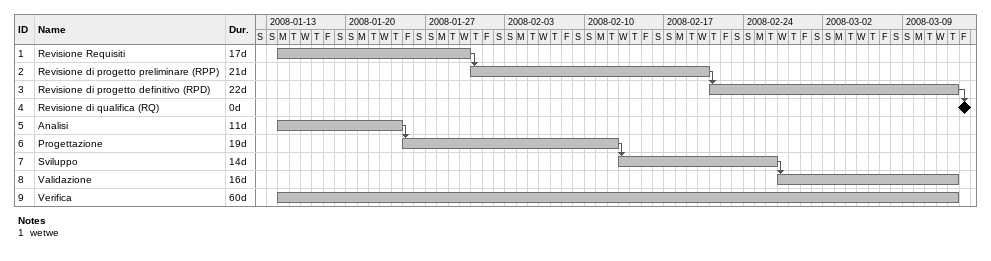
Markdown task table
| ID | Task | Duration | Start | Finish | Predecessors |
|---|---|---|---|---|---|
| 1 | Revisione Requisiti | 17d | 2008-01-14 | 2008-01-30 |  |
| 2 | Revisione di progetto preliminare (RPP) | 21d | 2008-01-31 | 2008-02-20 | 1 |
| 3 | Revisione di progetto definitivo (RPD) | 22d | 2008-02-21 | 2008-03-13 | 2 |
| 4 | Revisione di qualifica (RQ) | 0d | 2008-03-14 | 2008-03-14 | 3 |
| 5 | Analisi | 11d | 2008-01-14 | 2008-01-24 |  |
| 6 | Progettazione | 19d | 2008-01-25 | 2008-02-12 | 5 |
| 7 | Sviluppo | 14d | 2008-02-13 | 2008-02-26 | 6 |
| 8 | Validazione | 16d | 2008-02-27 | 2008-03-13 | 7 |
| 9 | Verifica | 60d | 2008-01-14 | 2008-03-13 |  |

Notes
- 1: wetwe
